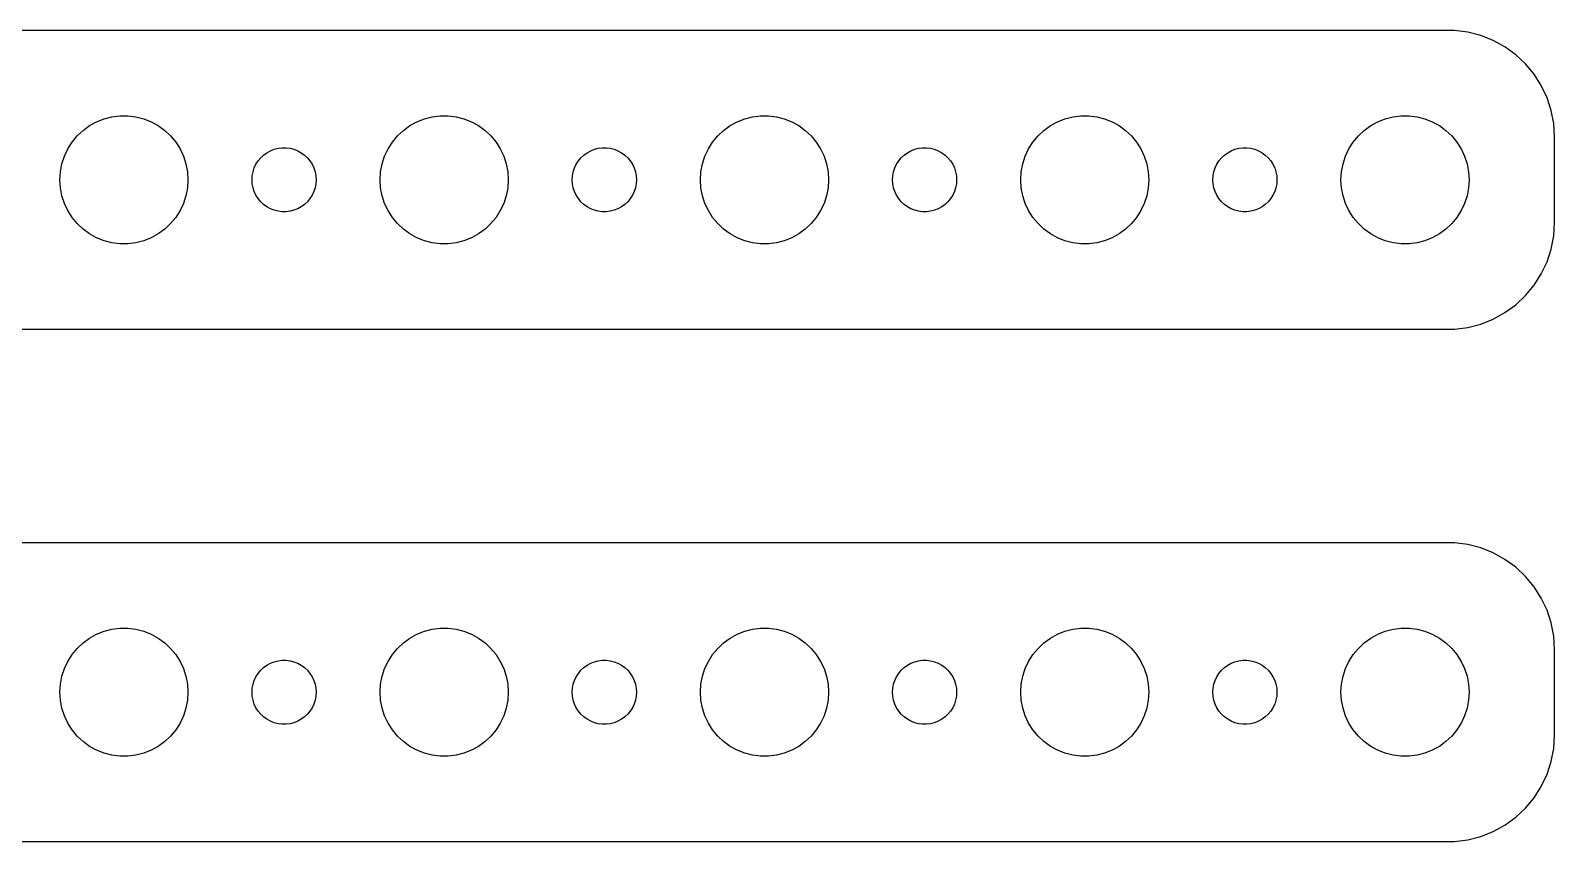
# Model space of a CAD drawing. Header units: metres. Extents: x -134 to 134, y 41 to 79.
# Drawn here: x 63.1 to 134.5, y 41 to 79 of the extents above; entities that cross this region are included whole.
import ezdxf

# ---------------------------------------------------------------- set-up
doc = ezdxf.new("R2010")
doc.units = ezdxf.units.M

msp = doc.modelspace()

# ---------------------------------------------------------------- linework, layer by layer
for p, q in [((129.814, 78.9901), (-129.814, 78.9901)), ((130.437, 78.9114), (129.814, 78.9901)), ((131.045, 78.7553), (130.437, 78.9114)), ((131.629, 78.5241), (131.045, 78.7553)), ((132.179, 78.2216), (131.629, 78.5241)), ((132.687, 77.8526), (132.179, 78.2216)), ((133.145, 77.4227), (132.687, 77.8526)), ((133.545, 76.9389), (133.145, 77.4227)), ((133.882, 76.4088), (133.545, 76.9389)), ((134.149, 75.8406), (133.882, 76.4088)), ((134.343, 75.2434), (134.149, 75.8406)), ((66.573, 74.8532), (66.9379, 74.9469)), ((66.9379, 74.9469), (67.3116, 74.9941)), ((67.3116, 74.9941), (67.6884, 74.9941)), ((67.6884, 74.9941), (68.0621, 74.9469)), ((68.0621, 74.9469), (68.427, 74.8532)), ((81.573, 74.8532), (81.9379, 74.9469)), ((81.9379, 74.9469), (82.3116, 74.9941)), ((82.3116, 74.9941), (82.6884, 74.9941)), ((82.6884, 74.9941), (83.0621, 74.9469)), ((83.0621, 74.9469), (83.427, 74.8532)), ((96.573, 74.8532), (96.9379, 74.9469)), ((96.9379, 74.9469), (97.3116, 74.9941)), ((97.3116, 74.9941), (97.6884, 74.9941)), ((97.6884, 74.9941), (98.0621, 74.9469)), ((98.0621, 74.9469), (98.427, 74.8532)), ((111.573, 74.8532), (111.938, 74.9469)), ((111.938, 74.9469), (112.312, 74.9941)), ((112.312, 74.9941), (112.688, 74.9941)), ((112.688, 74.9941), (113.062, 74.9469)), ((113.062, 74.9469), (113.427, 74.8532)), ((126.573, 74.8532), (126.938, 74.9469)), ((126.938, 74.9469), (127.312, 74.9941)), ((127.312, 74.9941), (127.688, 74.9941)), ((127.688, 74.9941), (128.062, 74.9469)), ((128.062, 74.9469), (128.427, 74.8532)), ((134.461, 74.6267), (134.343, 75.2434)), ((65.3131, 74.0536), (65.5877, 74.3115)), ((65.5877, 74.3115), (65.8925, 74.533)), ((65.8925, 74.533), (66.2227, 74.7145)), ((66.2227, 74.7145), (66.573, 74.8532)), ((68.427, 74.8532), (68.7773, 74.7145)), ((68.7773, 74.7145), (69.1075, 74.533)), ((69.1075, 74.533), (69.4123, 74.3115)), ((69.4123, 74.3115), (69.6869, 74.0536)), ((80.3131, 74.0536), (80.5877, 74.3115)), ((80.5877, 74.3115), (80.8925, 74.533)), ((80.8925, 74.533), (81.2227, 74.7145)), ((81.2227, 74.7145), (81.573, 74.8532)), ((83.427, 74.8532), (83.7773, 74.7145)), ((83.7773, 74.7145), (84.1075, 74.533)), ((84.1075, 74.533), (84.4123, 74.3115)), ((84.4123, 74.3115), (84.6869, 74.0536)), ((95.3131, 74.0536), (95.5877, 74.3115)), ((95.5877, 74.3115), (95.8925, 74.533)), ((95.8925, 74.533), (96.2227, 74.7145)), ((96.2227, 74.7145), (96.573, 74.8532)), ((98.427, 74.8532), (98.7773, 74.7145)), ((98.7773, 74.7145), (99.1075, 74.533)), ((99.1075, 74.533), (99.4123, 74.3115)), ((99.4123, 74.3115), (99.6869, 74.0536)), ((110.313, 74.0536), (110.588, 74.3115)), ((110.588, 74.3115), (110.893, 74.533)), ((110.893, 74.533), (111.223, 74.7145)), ((111.223, 74.7145), (111.573, 74.8532)), ((113.427, 74.8532), (113.777, 74.7145)), ((113.777, 74.7145), (114.107, 74.533)), ((114.107, 74.533), (114.412, 74.3115)), ((114.412, 74.3115), (114.687, 74.0536)), ((125.313, 74.0536), (125.588, 74.3115)), ((125.588, 74.3115), (125.893, 74.533)), ((125.893, 74.533), (126.223, 74.7145)), ((126.223, 74.7145), (126.573, 74.8532)), ((128.427, 74.8532), (128.777, 74.7145)), ((128.777, 74.7145), (129.107, 74.533)), ((129.107, 74.533), (129.412, 74.3115)), ((129.412, 74.3115), (129.687, 74.0536)), ((134.5, 74), (134.461, 74.6267)), ((64.8711, 73.4453), (65.073, 73.7634)), ((65.073, 73.7634), (65.3131, 74.0536)), ((69.6869, 74.0536), (69.927, 73.7634)), ((69.927, 73.7634), (70.1289, 73.4453)), ((79.8711, 73.4453), (80.073, 73.7634)), ((80.073, 73.7634), (80.3131, 74.0536)), ((84.6869, 74.0536), (84.927, 73.7634)), ((84.927, 73.7634), (85.1289, 73.4453)), ((94.8711, 73.4453), (95.073, 73.7634)), ((95.073, 73.7634), (95.3131, 74.0536)), ((99.6869, 74.0536), (99.927, 73.7634)), ((99.927, 73.7634), (100.129, 73.4453)), ((109.871, 73.4453), (110.073, 73.7634)), ((110.073, 73.7634), (110.313, 74.0536)), ((114.687, 74.0536), (114.927, 73.7634)), ((114.927, 73.7634), (115.129, 73.4453)), ((124.871, 73.4453), (125.073, 73.7634)), ((125.073, 73.7634), (125.313, 74.0536)), ((129.687, 74.0536), (129.927, 73.7634)), ((129.927, 73.7634), (130.129, 73.4453)), ((134.5, 70), (134.5, 74)), ((64.5943, 72.7461), (64.7107, 73.1044)), ((64.7107, 73.1044), (64.8711, 73.4453)), ((70.1289, 73.4453), (70.2893, 73.1044)), ((70.2893, 73.1044), (70.4057, 72.7461)), ((73.6855, 72.7226), (73.7865, 72.8817)), ((73.7865, 72.8817), (73.9065, 73.0268)), ((73.9065, 73.0268), (74.0439, 73.1558)), ((74.0439, 73.1558), (74.1963, 73.2665)), ((74.1963, 73.2665), (74.3613, 73.3572)), ((74.3613, 73.3572), (74.5365, 73.4266)), ((74.5365, 73.4266), (74.7189, 73.4734)), ((74.7189, 73.4734), (74.9058, 73.497)), ((74.9058, 73.497), (75.0942, 73.497)), ((75.0942, 73.497), (75.2811, 73.4734)), ((75.2811, 73.4734), (75.4635, 73.4266)), ((75.4635, 73.4266), (75.6387, 73.3572)), ((75.6387, 73.3572), (75.8037, 73.2665)), ((75.8037, 73.2665), (75.9561, 73.1558)), ((75.9561, 73.1558), (76.0934, 73.0268)), ((76.0934, 73.0268), (76.2135, 72.8817)), ((76.2135, 72.8817), (76.3145, 72.7226)), ((79.5943, 72.7461), (79.7107, 73.1044)), ((79.7107, 73.1044), (79.8711, 73.4453)), ((85.1289, 73.4453), (85.2893, 73.1044)), ((85.2893, 73.1044), (85.4057, 72.7461)), ((88.6855, 72.7226), (88.7865, 72.8817)), ((88.7865, 72.8817), (88.9065, 73.0268)), ((88.9065, 73.0268), (89.0439, 73.1558)), ((89.0439, 73.1558), (89.1963, 73.2665)), ((89.1963, 73.2665), (89.3613, 73.3572)), ((89.3613, 73.3572), (89.5365, 73.4266)), ((89.5365, 73.4266), (89.7189, 73.4734)), ((89.7189, 73.4734), (89.9058, 73.497)), ((89.9058, 73.497), (90.0942, 73.497)), ((90.0942, 73.497), (90.2811, 73.4734)), ((90.2811, 73.4734), (90.4635, 73.4266)), ((90.4635, 73.4266), (90.6387, 73.3572)), ((90.6387, 73.3572), (90.8037, 73.2665)), ((90.8037, 73.2665), (90.9561, 73.1558)), ((90.9561, 73.1558), (91.0934, 73.0268)), ((91.0934, 73.0268), (91.2135, 72.8817)), ((91.2135, 72.8817), (91.3145, 72.7226)), ((94.5943, 72.7461), (94.7107, 73.1044)), ((94.7107, 73.1044), (94.8711, 73.4453)), ((100.129, 73.4453), (100.289, 73.1044)), ((100.289, 73.1044), (100.406, 72.7461)), ((103.686, 72.7226), (103.786, 72.8817)), ((103.786, 72.8817), (103.907, 73.0268)), ((103.907, 73.0268), (104.044, 73.1558)), ((104.044, 73.1558), (104.196, 73.2665)), ((104.196, 73.2665), (104.361, 73.3572)), ((104.361, 73.3572), (104.536, 73.4266)), ((104.536, 73.4266), (104.719, 73.4734)), ((104.719, 73.4734), (104.906, 73.497)), ((104.906, 73.497), (105.094, 73.497)), ((105.094, 73.497), (105.281, 73.4734)), ((105.281, 73.4734), (105.464, 73.4266)), ((105.464, 73.4266), (105.639, 73.3572)), ((105.639, 73.3572), (105.804, 73.2665)), ((105.804, 73.2665), (105.956, 73.1558)), ((105.956, 73.1558), (106.093, 73.0268)), ((106.093, 73.0268), (106.214, 72.8817)), ((106.214, 72.8817), (106.314, 72.7226)), ((109.594, 72.7461), (109.711, 73.1044)), ((109.711, 73.1044), (109.871, 73.4453)), ((115.129, 73.4453), (115.289, 73.1044)), ((115.289, 73.1044), (115.406, 72.7461)), ((118.686, 72.7226), (118.786, 72.8817)), ((118.786, 72.8817), (118.907, 73.0268)), ((118.907, 73.0268), (119.044, 73.1558)), ((119.044, 73.1558), (119.196, 73.2665)), ((119.196, 73.2665), (119.361, 73.3572)), ((119.361, 73.3572), (119.536, 73.4266)), ((119.536, 73.4266), (119.719, 73.4734)), ((119.719, 73.4734), (119.906, 73.497)), ((119.906, 73.497), (120.094, 73.497)), ((120.094, 73.497), (120.281, 73.4734)), ((120.281, 73.4734), (120.464, 73.4266)), ((120.464, 73.4266), (120.639, 73.3572)), ((120.639, 73.3572), (120.804, 73.2665)), ((120.804, 73.2665), (120.956, 73.1558)), ((120.956, 73.1558), (121.093, 73.0268)), ((121.093, 73.0268), (121.214, 72.8817)), ((121.214, 72.8817), (121.314, 72.7226)), ((124.594, 72.7461), (124.711, 73.1044)), ((124.711, 73.1044), (124.871, 73.4453)), ((130.129, 73.4453), (130.289, 73.1044)), ((130.289, 73.1044), (130.406, 72.7461)), ((64.5, 72), (64.5237, 72.376)), ((64.5237, 72.376), (64.5943, 72.7461)), ((70.4057, 72.7461), (70.4763, 72.376)), ((70.4763, 72.376), (70.5, 72)), ((73.5, 72), (73.5118, 72.188)), ((73.5118, 72.188), (73.5471, 72.373)), ((73.5471, 72.373), (73.6053, 72.5522)), ((73.6053, 72.5522), (73.6855, 72.7226)), ((76.3145, 72.7226), (76.3947, 72.5522)), ((76.3947, 72.5522), (76.4529, 72.373)), ((76.4529, 72.373), (76.4882, 72.188)), ((76.4882, 72.188), (76.5, 72)), ((79.5, 72), (79.5237, 72.376)), ((79.5237, 72.376), (79.5943, 72.7461)), ((85.4057, 72.7461), (85.4763, 72.376)), ((85.4763, 72.376), (85.5, 72)), ((88.5, 72), (88.5118, 72.188)), ((88.5118, 72.188), (88.5471, 72.373)), ((88.5471, 72.373), (88.6053, 72.5522)), ((88.6053, 72.5522), (88.6855, 72.7226)), ((91.3145, 72.7226), (91.3947, 72.5522)), ((91.3947, 72.5522), (91.4529, 72.373)), ((91.4529, 72.373), (91.4882, 72.188)), ((91.4882, 72.188), (91.5, 72)), ((94.5, 72), (94.5237, 72.376)), ((94.5237, 72.376), (94.5943, 72.7461)), ((100.406, 72.7461), (100.476, 72.376)), ((100.476, 72.376), (100.5, 72)), ((103.5, 72), (103.512, 72.188)), ((103.512, 72.188), (103.547, 72.373)), ((103.547, 72.373), (103.605, 72.5522)), ((103.605, 72.5522), (103.686, 72.7226)), ((106.314, 72.7226), (106.395, 72.5522)), ((106.395, 72.5522), (106.453, 72.373)), ((106.453, 72.373), (106.488, 72.188)), ((106.488, 72.188), (106.5, 72)), ((109.5, 72), (109.524, 72.376)), ((109.524, 72.376), (109.594, 72.7461)), ((115.406, 72.7461), (115.476, 72.376)), ((115.476, 72.376), (115.5, 72)), ((118.5, 72), (118.512, 72.188)), ((118.512, 72.188), (118.547, 72.373)), ((118.547, 72.373), (118.605, 72.5522)), ((118.605, 72.5522), (118.686, 72.7226)), ((121.314, 72.7226), (121.395, 72.5522)), ((121.395, 72.5522), (121.453, 72.373)), ((121.453, 72.373), (121.488, 72.188)), ((121.488, 72.188), (121.5, 72)), ((124.5, 72), (124.524, 72.376)), ((124.524, 72.376), (124.594, 72.7461)), ((130.406, 72.7461), (130.476, 72.376)), ((130.476, 72.376), (130.5, 72)), ((64.5237, 71.624), (64.5, 72)), ((64.5943, 71.2539), (64.5237, 71.624)), ((70.4763, 71.624), (70.4057, 71.2539)), ((70.5, 72), (70.4763, 71.624)), ((73.5118, 71.812), (73.5, 72)), ((73.5471, 71.627), (73.5118, 71.812)), ((73.6053, 71.4478), (73.5471, 71.627)), ((73.6855, 71.2774), (73.6053, 71.4478)), ((76.3947, 71.4478), (76.3145, 71.2774)), ((76.4529, 71.627), (76.3947, 71.4478)), ((76.4882, 71.812), (76.4529, 71.627)), ((76.5, 72), (76.4882, 71.812)), ((79.5237, 71.624), (79.5, 72)), ((79.5943, 71.2539), (79.5237, 71.624)), ((85.4763, 71.624), (85.4057, 71.2539)), ((85.5, 72), (85.4763, 71.624)), ((88.5118, 71.812), (88.5, 72)), ((88.5471, 71.627), (88.5118, 71.812)), ((88.6053, 71.4478), (88.5471, 71.627)), ((88.6855, 71.2774), (88.6053, 71.4478)), ((91.3947, 71.4478), (91.3145, 71.2774)), ((91.4529, 71.627), (91.3947, 71.4478)), ((91.4882, 71.812), (91.4529, 71.627)), ((91.5, 72), (91.4882, 71.812)), ((94.5237, 71.624), (94.5, 72)), ((94.5943, 71.2539), (94.5237, 71.624)), ((100.476, 71.624), (100.406, 71.2539)), ((100.5, 72), (100.476, 71.624)), ((103.512, 71.812), (103.5, 72)), ((103.547, 71.627), (103.512, 71.812)), ((103.605, 71.4478), (103.547, 71.627)), ((103.686, 71.2774), (103.605, 71.4478)), ((106.395, 71.4478), (106.314, 71.2774)), ((106.453, 71.627), (106.395, 71.4478)), ((106.488, 71.812), (106.453, 71.627)), ((106.5, 72), (106.488, 71.812)), ((109.524, 71.624), (109.5, 72)), ((109.594, 71.2539), (109.524, 71.624)), ((115.476, 71.624), (115.406, 71.2539)), ((115.5, 72), (115.476, 71.624)), ((118.512, 71.812), (118.5, 72)), ((118.547, 71.627), (118.512, 71.812)), ((118.605, 71.4478), (118.547, 71.627)), ((118.686, 71.2774), (118.605, 71.4478)), ((121.395, 71.4478), (121.314, 71.2774)), ((121.453, 71.627), (121.395, 71.4478)), ((121.488, 71.812), (121.453, 71.627)), ((121.5, 72), (121.488, 71.812)), ((124.524, 71.624), (124.5, 72)), ((124.594, 71.2539), (124.524, 71.624)), ((130.476, 71.624), (130.406, 71.2539)), ((130.5, 72), (130.476, 71.624)), ((64.7107, 70.8956), (64.5943, 71.2539)), ((64.8711, 70.5547), (64.7107, 70.8956)), ((70.2893, 70.8956), (70.1289, 70.5547)), ((70.4057, 71.2539), (70.2893, 70.8956)), ((73.7865, 71.1183), (73.6855, 71.2774)), ((73.9065, 70.9732), (73.7865, 71.1183)), ((74.0439, 70.8442), (73.9065, 70.9732)), ((74.1963, 70.7335), (74.0439, 70.8442)), ((74.3613, 70.6428), (74.1963, 70.7335)), ((75.8037, 70.7335), (75.6387, 70.6428)), ((75.9561, 70.8442), (75.8037, 70.7335)), ((76.0934, 70.9732), (75.9561, 70.8442)), ((76.2135, 71.1183), (76.0934, 70.9732)), ((76.3145, 71.2774), (76.2135, 71.1183)), ((79.7107, 70.8956), (79.5943, 71.2539)), ((79.8711, 70.5547), (79.7107, 70.8956)), ((85.2893, 70.8956), (85.1289, 70.5547)), ((85.4057, 71.2539), (85.2893, 70.8956)), ((88.7865, 71.1183), (88.6855, 71.2774)), ((88.9065, 70.9732), (88.7865, 71.1183)), ((89.0439, 70.8442), (88.9065, 70.9732)), ((89.1963, 70.7335), (89.0439, 70.8442)), ((89.3613, 70.6428), (89.1963, 70.7335)), ((90.8037, 70.7335), (90.6387, 70.6428)), ((90.9561, 70.8442), (90.8037, 70.7335)), ((91.0934, 70.9732), (90.9561, 70.8442)), ((91.2135, 71.1183), (91.0934, 70.9732)), ((91.3145, 71.2774), (91.2135, 71.1183)), ((94.7107, 70.8956), (94.5943, 71.2539)), ((94.8711, 70.5547), (94.7107, 70.8956)), ((100.289, 70.8956), (100.129, 70.5547)), ((100.406, 71.2539), (100.289, 70.8956)), ((103.786, 71.1183), (103.686, 71.2774)), ((103.907, 70.9732), (103.786, 71.1183)), ((104.044, 70.8442), (103.907, 70.9732)), ((104.196, 70.7335), (104.044, 70.8442)), ((104.361, 70.6428), (104.196, 70.7335)), ((105.804, 70.7335), (105.639, 70.6428)), ((105.956, 70.8442), (105.804, 70.7335)), ((106.093, 70.9732), (105.956, 70.8442)), ((106.214, 71.1183), (106.093, 70.9732)), ((106.314, 71.2774), (106.214, 71.1183)), ((109.711, 70.8956), (109.594, 71.2539)), ((109.871, 70.5547), (109.711, 70.8956)), ((115.289, 70.8956), (115.129, 70.5547)), ((115.406, 71.2539), (115.289, 70.8956)), ((118.786, 71.1183), (118.686, 71.2774)), ((118.907, 70.9732), (118.786, 71.1183)), ((119.044, 70.8442), (118.907, 70.9732)), ((119.196, 70.7335), (119.044, 70.8442)), ((119.361, 70.6428), (119.196, 70.7335)), ((120.804, 70.7335), (120.639, 70.6428)), ((120.956, 70.8442), (120.804, 70.7335)), ((121.093, 70.9732), (120.956, 70.8442)), ((121.214, 71.1183), (121.093, 70.9732)), ((121.314, 71.2774), (121.214, 71.1183)), ((124.711, 70.8956), (124.594, 71.2539)), ((124.871, 70.5547), (124.711, 70.8956)), ((130.289, 70.8956), (130.129, 70.5547)), ((130.406, 71.2539), (130.289, 70.8956)), ((65.073, 70.2366), (64.8711, 70.5547)), ((65.3131, 69.9464), (65.073, 70.2366)), ((69.927, 70.2366), (69.6869, 69.9464)), ((70.1289, 70.5547), (69.927, 70.2366)), ((74.5365, 70.5734), (74.3613, 70.6428)), ((74.7189, 70.5266), (74.5365, 70.5734)), ((74.9058, 70.503), (74.7189, 70.5266)), ((75.0942, 70.503), (74.9058, 70.503)), ((75.2811, 70.5266), (75.0942, 70.503)), ((75.4635, 70.5734), (75.2811, 70.5266)), ((75.6387, 70.6428), (75.4635, 70.5734)), ((80.073, 70.2366), (79.8711, 70.5547)), ((80.3131, 69.9464), (80.073, 70.2366)), ((84.927, 70.2366), (84.6869, 69.9464)), ((85.1289, 70.5547), (84.927, 70.2366)), ((89.5365, 70.5734), (89.3613, 70.6428)), ((89.7189, 70.5266), (89.5365, 70.5734)), ((89.9058, 70.503), (89.7189, 70.5266)), ((90.0942, 70.503), (89.9058, 70.503)), ((90.2811, 70.5266), (90.0942, 70.503)), ((90.4635, 70.5734), (90.2811, 70.5266)), ((90.6387, 70.6428), (90.4635, 70.5734)), ((95.073, 70.2366), (94.8711, 70.5547)), ((95.3131, 69.9464), (95.073, 70.2366)), ((99.927, 70.2366), (99.6869, 69.9464)), ((100.129, 70.5547), (99.927, 70.2366)), ((104.536, 70.5734), (104.361, 70.6428)), ((104.719, 70.5266), (104.536, 70.5734)), ((104.906, 70.503), (104.719, 70.5266)), ((105.094, 70.503), (104.906, 70.503)), ((105.281, 70.5266), (105.094, 70.503)), ((105.464, 70.5734), (105.281, 70.5266)), ((105.639, 70.6428), (105.464, 70.5734)), ((110.073, 70.2366), (109.871, 70.5547)), ((110.313, 69.9464), (110.073, 70.2366)), ((114.927, 70.2366), (114.687, 69.9464)), ((115.129, 70.5547), (114.927, 70.2366)), ((119.536, 70.5734), (119.361, 70.6428)), ((119.719, 70.5266), (119.536, 70.5734)), ((119.906, 70.503), (119.719, 70.5266)), ((120.094, 70.503), (119.906, 70.503)), ((120.281, 70.5266), (120.094, 70.503)), ((120.464, 70.5734), (120.281, 70.5266)), ((120.639, 70.6428), (120.464, 70.5734)), ((125.073, 70.2366), (124.871, 70.5547)), ((125.313, 69.9464), (125.073, 70.2366)), ((129.927, 70.2366), (129.687, 69.9464)), ((130.129, 70.5547), (129.927, 70.2366)), ((134.461, 69.3733), (134.5, 70)), ((65.5877, 69.6885), (65.3131, 69.9464)), ((65.8925, 69.467), (65.5877, 69.6885)), ((66.2227, 69.2855), (65.8925, 69.467)), ((66.573, 69.1468), (66.2227, 69.2855)), ((68.7773, 69.2855), (68.427, 69.1468)), ((69.1075, 69.467), (68.7773, 69.2855)), ((69.4123, 69.6885), (69.1075, 69.467)), ((69.6869, 69.9464), (69.4123, 69.6885)), ((80.5877, 69.6885), (80.3131, 69.9464)), ((80.8925, 69.467), (80.5877, 69.6885)), ((81.2227, 69.2855), (80.8925, 69.467)), ((81.573, 69.1468), (81.2227, 69.2855)), ((83.7773, 69.2855), (83.427, 69.1468)), ((84.1075, 69.467), (83.7773, 69.2855)), ((84.4123, 69.6885), (84.1075, 69.467)), ((84.6869, 69.9464), (84.4123, 69.6885)), ((95.5877, 69.6885), (95.3131, 69.9464)), ((95.8925, 69.467), (95.5877, 69.6885)), ((96.2227, 69.2855), (95.8925, 69.467)), ((96.573, 69.1468), (96.2227, 69.2855)), ((98.7773, 69.2855), (98.427, 69.1468)), ((99.1075, 69.467), (98.7773, 69.2855)), ((99.4123, 69.6885), (99.1075, 69.467)), ((99.6869, 69.9464), (99.4123, 69.6885)), ((110.588, 69.6885), (110.313, 69.9464)), ((110.893, 69.467), (110.588, 69.6885)), ((111.223, 69.2855), (110.893, 69.467)), ((111.573, 69.1468), (111.223, 69.2855)), ((113.777, 69.2855), (113.427, 69.1468)), ((114.107, 69.467), (113.777, 69.2855)), ((114.412, 69.6885), (114.107, 69.467)), ((114.687, 69.9464), (114.412, 69.6885)), ((125.588, 69.6885), (125.313, 69.9464)), ((125.893, 69.467), (125.588, 69.6885)), ((126.223, 69.2855), (125.893, 69.467)), ((126.573, 69.1468), (126.223, 69.2855)), ((128.777, 69.2855), (128.427, 69.1468)), ((129.107, 69.467), (128.777, 69.2855)), ((129.412, 69.6885), (129.107, 69.467)), ((129.687, 69.9464), (129.412, 69.6885)), ((134.343, 68.7566), (134.461, 69.3733)), ((66.9379, 69.0531), (66.573, 69.1468)), ((67.3116, 69.0059), (66.9379, 69.0531)), ((67.6884, 69.0059), (67.3116, 69.0059)), ((68.0621, 69.0531), (67.6884, 69.0059)), ((68.427, 69.1468), (68.0621, 69.0531)), ((81.9379, 69.0531), (81.573, 69.1468)), ((82.3116, 69.0059), (81.9379, 69.0531)), ((82.6884, 69.0059), (82.3116, 69.0059)), ((83.0621, 69.0531), (82.6884, 69.0059)), ((83.427, 69.1468), (83.0621, 69.0531)), ((96.9379, 69.0531), (96.573, 69.1468)), ((97.3116, 69.0059), (96.9379, 69.0531)), ((97.6884, 69.0059), (97.3116, 69.0059)), ((98.0621, 69.0531), (97.6884, 69.0059)), ((98.427, 69.1468), (98.0621, 69.0531)), ((111.938, 69.0531), (111.573, 69.1468)), ((112.312, 69.0059), (111.938, 69.0531)), ((112.688, 69.0059), (112.312, 69.0059)), ((113.062, 69.0531), (112.688, 69.0059)), ((113.427, 69.1468), (113.062, 69.0531)), ((126.938, 69.0531), (126.573, 69.1468)), ((127.312, 69.0059), (126.938, 69.0531)), ((127.688, 69.0059), (127.312, 69.0059)), ((128.062, 69.0531), (127.688, 69.0059)), ((128.427, 69.1468), (128.062, 69.0531)), ((134.149, 68.1594), (134.343, 68.7566)), ((133.882, 67.5912), (134.149, 68.1594)), ((133.545, 67.0611), (133.882, 67.5912)), ((132.687, 66.1474), (133.145, 66.5773)), ((133.145, 66.5773), (133.545, 67.0611)), ((131.629, 65.4759), (132.179, 65.7784)), ((132.179, 65.7784), (132.687, 66.1474)), ((-129.814, 65.0099), (129.814, 65.0099)), ((129.814, 65.0099), (130.437, 65.0886)), ((130.437, 65.0886), (131.045, 65.2447)), ((131.045, 65.2447), (131.629, 65.4759)), ((129.814, 54.9901), (-129.814, 54.9901)), ((130.437, 54.9114), (129.814, 54.9901)), ((131.045, 54.7553), (130.437, 54.9114)), ((131.629, 54.5241), (131.045, 54.7553)), ((132.179, 54.2216), (131.629, 54.5241)), ((132.687, 53.8526), (132.179, 54.2216)), ((133.145, 53.4227), (132.687, 53.8526)), ((133.545, 52.9389), (133.145, 53.4227)), ((133.882, 52.4088), (133.545, 52.9389)), ((134.149, 51.8406), (133.882, 52.4088)), ((134.343, 51.2434), (134.149, 51.8406)), ((65.8925, 50.533), (66.2227, 50.7145)), ((66.2227, 50.7145), (66.573, 50.8532)), ((66.573, 50.8532), (66.9379, 50.9469)), ((66.9379, 50.9469), (67.3116, 50.9941)), ((67.3116, 50.9941), (67.6884, 50.9941)), ((67.6884, 50.9941), (68.0621, 50.9469)), ((68.0621, 50.9469), (68.427, 50.8532)), ((68.427, 50.8532), (68.7773, 50.7145)), ((68.7773, 50.7145), (69.1075, 50.533)), ((80.8925, 50.533), (81.2227, 50.7145)), ((81.2227, 50.7145), (81.573, 50.8532)), ((81.573, 50.8532), (81.9379, 50.9469)), ((81.9379, 50.9469), (82.3116, 50.9941)), ((82.3116, 50.9941), (82.6884, 50.9941)), ((82.6884, 50.9941), (83.0621, 50.9469)), ((83.0621, 50.9469), (83.427, 50.8532)), ((83.427, 50.8532), (83.7773, 50.7145)), ((83.7773, 50.7145), (84.1075, 50.533)), ((95.8925, 50.533), (96.2227, 50.7145)), ((96.2227, 50.7145), (96.573, 50.8532)), ((96.573, 50.8532), (96.9379, 50.9469)), ((96.9379, 50.9469), (97.3116, 50.9941)), ((97.3116, 50.9941), (97.6884, 50.9941)), ((97.6884, 50.9941), (98.0621, 50.9469)), ((98.0621, 50.9469), (98.427, 50.8532)), ((98.427, 50.8532), (98.7773, 50.7145)), ((98.7773, 50.7145), (99.1075, 50.533)), ((110.893, 50.533), (111.223, 50.7145)), ((111.223, 50.7145), (111.573, 50.8532)), ((111.573, 50.8532), (111.938, 50.9469)), ((111.938, 50.9469), (112.312, 50.9941)), ((112.312, 50.9941), (112.688, 50.9941)), ((112.688, 50.9941), (113.062, 50.9469)), ((113.062, 50.9469), (113.427, 50.8532)), ((113.427, 50.8532), (113.777, 50.7145)), ((113.777, 50.7145), (114.107, 50.533)), ((125.893, 50.533), (126.223, 50.7145)), ((126.223, 50.7145), (126.573, 50.8532)), ((126.573, 50.8532), (126.938, 50.9469)), ((126.938, 50.9469), (127.312, 50.9941)), ((127.312, 50.9941), (127.688, 50.9941)), ((127.688, 50.9941), (128.062, 50.9469)), ((128.062, 50.9469), (128.427, 50.8532)), ((128.427, 50.8532), (128.777, 50.7145)), ((128.777, 50.7145), (129.107, 50.533)), ((134.461, 50.6267), (134.343, 51.2434)), ((65.073, 49.7634), (65.3131, 50.0536)), ((65.3131, 50.0536), (65.5877, 50.3115)), ((65.5877, 50.3115), (65.8925, 50.533)), ((69.1075, 50.533), (69.4123, 50.3115)), ((69.4123, 50.3115), (69.6869, 50.0536)), ((69.6869, 50.0536), (69.927, 49.7634)), ((80.073, 49.7634), (80.3131, 50.0536)), ((80.3131, 50.0536), (80.5877, 50.3115)), ((80.5877, 50.3115), (80.8925, 50.533)), ((84.1075, 50.533), (84.4123, 50.3115)), ((84.4123, 50.3115), (84.6869, 50.0536)), ((84.6869, 50.0536), (84.927, 49.7634)), ((95.073, 49.7634), (95.3131, 50.0536)), ((95.3131, 50.0536), (95.5877, 50.3115)), ((95.5877, 50.3115), (95.8925, 50.533)), ((99.1075, 50.533), (99.4123, 50.3115)), ((99.4123, 50.3115), (99.6869, 50.0536)), ((99.6869, 50.0536), (99.927, 49.7634)), ((110.073, 49.7634), (110.313, 50.0536)), ((110.313, 50.0536), (110.588, 50.3115)), ((110.588, 50.3115), (110.893, 50.533)), ((114.107, 50.533), (114.412, 50.3115)), ((114.412, 50.3115), (114.687, 50.0536)), ((114.687, 50.0536), (114.927, 49.7634)), ((125.073, 49.7634), (125.313, 50.0536)), ((125.313, 50.0536), (125.588, 50.3115)), ((125.588, 50.3115), (125.893, 50.533)), ((129.107, 50.533), (129.412, 50.3115)), ((129.412, 50.3115), (129.687, 50.0536)), ((129.687, 50.0536), (129.927, 49.7634)), ((134.5, 50), (134.461, 50.6267)), ((134.5, 46), (134.5, 50)), ((64.7107, 49.1044), (64.8711, 49.4453)), ((64.8711, 49.4453), (65.073, 49.7634)), ((69.927, 49.7634), (70.1289, 49.4453)), ((70.1289, 49.4453), (70.2893, 49.1044)), ((74.0439, 49.1558), (74.1963, 49.2665)), ((74.1963, 49.2665), (74.3613, 49.3572)), ((74.3613, 49.3572), (74.5365, 49.4266)), ((74.5365, 49.4266), (74.7189, 49.4734)), ((74.7189, 49.4734), (74.9058, 49.497)), ((74.9058, 49.497), (75.0942, 49.497)), ((75.0942, 49.497), (75.2811, 49.4734)), ((75.2811, 49.4734), (75.4635, 49.4266)), ((75.4635, 49.4266), (75.6387, 49.3572)), ((75.6387, 49.3572), (75.8037, 49.2665)), ((75.8037, 49.2665), (75.9561, 49.1558)), ((79.7107, 49.1044), (79.8711, 49.4453)), ((79.8711, 49.4453), (80.073, 49.7634)), ((84.927, 49.7634), (85.1289, 49.4453)), ((85.1289, 49.4453), (85.2893, 49.1044)), ((89.0439, 49.1558), (89.1963, 49.2665)), ((89.1963, 49.2665), (89.3613, 49.3572)), ((89.3613, 49.3572), (89.5365, 49.4266)), ((89.5365, 49.4266), (89.7189, 49.4734)), ((89.7189, 49.4734), (89.9058, 49.497)), ((89.9058, 49.497), (90.0942, 49.497)), ((90.0942, 49.497), (90.2811, 49.4734)), ((90.2811, 49.4734), (90.4635, 49.4266)), ((90.4635, 49.4266), (90.6387, 49.3572)), ((90.6387, 49.3572), (90.8037, 49.2665)), ((90.8037, 49.2665), (90.9561, 49.1558)), ((94.7107, 49.1044), (94.8711, 49.4453)), ((94.8711, 49.4453), (95.073, 49.7634)), ((99.927, 49.7634), (100.129, 49.4453)), ((100.129, 49.4453), (100.289, 49.1044)), ((104.044, 49.1558), (104.196, 49.2665)), ((104.196, 49.2665), (104.361, 49.3572)), ((104.361, 49.3572), (104.536, 49.4266)), ((104.536, 49.4266), (104.719, 49.4734)), ((104.719, 49.4734), (104.906, 49.497)), ((104.906, 49.497), (105.094, 49.497)), ((105.094, 49.497), (105.281, 49.4734)), ((105.281, 49.4734), (105.464, 49.4266)), ((105.464, 49.4266), (105.639, 49.3572)), ((105.639, 49.3572), (105.804, 49.2665)), ((105.804, 49.2665), (105.956, 49.1558)), ((109.711, 49.1044), (109.871, 49.4453)), ((109.871, 49.4453), (110.073, 49.7634)), ((114.927, 49.7634), (115.129, 49.4453)), ((115.129, 49.4453), (115.289, 49.1044)), ((119.044, 49.1558), (119.196, 49.2665)), ((119.196, 49.2665), (119.361, 49.3572)), ((119.361, 49.3572), (119.536, 49.4266)), ((119.536, 49.4266), (119.719, 49.4734)), ((119.719, 49.4734), (119.906, 49.497)), ((119.906, 49.497), (120.094, 49.497)), ((120.094, 49.497), (120.281, 49.4734)), ((120.281, 49.4734), (120.464, 49.4266)), ((120.464, 49.4266), (120.639, 49.3572)), ((120.639, 49.3572), (120.804, 49.2665)), ((120.804, 49.2665), (120.956, 49.1558)), ((124.711, 49.1044), (124.871, 49.4453)), ((124.871, 49.4453), (125.073, 49.7634)), ((129.927, 49.7634), (130.129, 49.4453)), ((130.129, 49.4453), (130.289, 49.1044)), ((64.5237, 48.376), (64.5943, 48.7461)), ((64.5943, 48.7461), (64.7107, 49.1044)), ((70.2893, 49.1044), (70.4057, 48.7461)), ((70.4057, 48.7461), (70.4763, 48.376)), ((73.5471, 48.373), (73.6053, 48.5522)), ((73.6053, 48.5522), (73.6855, 48.7226)), ((73.6855, 48.7226), (73.7865, 48.8817)), ((73.7865, 48.8817), (73.9065, 49.0268)), ((73.9065, 49.0268), (74.0439, 49.1558)), ((75.9561, 49.1558), (76.0934, 49.0268)), ((76.0934, 49.0268), (76.2135, 48.8817)), ((76.2135, 48.8817), (76.3145, 48.7226)), ((76.3145, 48.7226), (76.3947, 48.5522)), ((76.3947, 48.5522), (76.4529, 48.373)), ((79.5237, 48.376), (79.5943, 48.7461)), ((79.5943, 48.7461), (79.7107, 49.1044)), ((85.2893, 49.1044), (85.4057, 48.7461)), ((85.4057, 48.7461), (85.4763, 48.376)), ((88.5471, 48.373), (88.6053, 48.5522)), ((88.6053, 48.5522), (88.6855, 48.7226)), ((88.6855, 48.7226), (88.7865, 48.8817)), ((88.7865, 48.8817), (88.9065, 49.0268)), ((88.9065, 49.0268), (89.0439, 49.1558)), ((90.9561, 49.1558), (91.0934, 49.0268)), ((91.0934, 49.0268), (91.2135, 48.8817)), ((91.2135, 48.8817), (91.3145, 48.7226)), ((91.3145, 48.7226), (91.3947, 48.5522)), ((91.3947, 48.5522), (91.4529, 48.373)), ((94.5237, 48.376), (94.5943, 48.7461)), ((94.5943, 48.7461), (94.7107, 49.1044)), ((100.289, 49.1044), (100.406, 48.7461)), ((100.406, 48.7461), (100.476, 48.376)), ((103.547, 48.373), (103.605, 48.5522)), ((103.605, 48.5522), (103.686, 48.7226)), ((103.686, 48.7226), (103.786, 48.8817)), ((103.786, 48.8817), (103.907, 49.0268)), ((103.907, 49.0268), (104.044, 49.1558)), ((105.956, 49.1558), (106.093, 49.0268)), ((106.093, 49.0268), (106.214, 48.8817)), ((106.214, 48.8817), (106.314, 48.7226)), ((106.314, 48.7226), (106.395, 48.5522)), ((106.395, 48.5522), (106.453, 48.373)), ((109.524, 48.376), (109.594, 48.7461)), ((109.594, 48.7461), (109.711, 49.1044)), ((115.289, 49.1044), (115.406, 48.7461)), ((115.406, 48.7461), (115.476, 48.376)), ((118.547, 48.373), (118.605, 48.5522)), ((118.605, 48.5522), (118.686, 48.7226)), ((118.686, 48.7226), (118.786, 48.8817)), ((118.786, 48.8817), (118.907, 49.0268)), ((118.907, 49.0268), (119.044, 49.1558)), ((120.956, 49.1558), (121.093, 49.0268)), ((121.093, 49.0268), (121.214, 48.8817)), ((121.214, 48.8817), (121.314, 48.7226)), ((121.314, 48.7226), (121.395, 48.5522)), ((121.395, 48.5522), (121.453, 48.373)), ((124.524, 48.376), (124.594, 48.7461)), ((124.594, 48.7461), (124.711, 49.1044)), ((130.289, 49.1044), (130.406, 48.7461)), ((130.406, 48.7461), (130.476, 48.376)), ((64.5, 48), (64.5237, 48.376)), ((64.5237, 47.624), (64.5, 48)), ((70.4763, 48.376), (70.5, 48)), ((70.5, 48), (70.4763, 47.624)), ((73.5, 48), (73.5118, 48.188)), ((73.5118, 47.812), (73.5, 48)), ((73.5118, 48.188), (73.5471, 48.373)), ((76.4529, 48.373), (76.4882, 48.188)), ((76.4882, 48.188), (76.5, 48)), ((76.5, 48), (76.4882, 47.812)), ((79.5, 48), (79.5237, 48.376)), ((79.5237, 47.624), (79.5, 48)), ((85.4763, 48.376), (85.5, 48)), ((85.5, 48), (85.4763, 47.624)), ((88.5, 48), (88.5118, 48.188)), ((88.5118, 47.812), (88.5, 48)), ((88.5118, 48.188), (88.5471, 48.373)), ((91.4529, 48.373), (91.4882, 48.188)), ((91.4882, 48.188), (91.5, 48)), ((91.5, 48), (91.4882, 47.812)), ((94.5, 48), (94.5237, 48.376)), ((94.5237, 47.624), (94.5, 48)), ((100.476, 48.376), (100.5, 48)), ((100.5, 48), (100.476, 47.624)), ((103.5, 48), (103.512, 48.188)), ((103.512, 47.812), (103.5, 48)), ((103.512, 48.188), (103.547, 48.373)), ((106.453, 48.373), (106.488, 48.188)), ((106.488, 48.188), (106.5, 48)), ((106.5, 48), (106.488, 47.812)), ((109.5, 48), (109.524, 48.376)), ((109.524, 47.624), (109.5, 48)), ((115.476, 48.376), (115.5, 48)), ((115.5, 48), (115.476, 47.624)), ((118.5, 48), (118.512, 48.188)), ((118.512, 47.812), (118.5, 48)), ((118.512, 48.188), (118.547, 48.373)), ((121.453, 48.373), (121.488, 48.188)), ((121.488, 48.188), (121.5, 48)), ((121.5, 48), (121.488, 47.812)), ((124.5, 48), (124.524, 48.376)), ((124.524, 47.624), (124.5, 48)), ((130.476, 48.376), (130.5, 48)), ((130.5, 48), (130.476, 47.624)), ((64.5943, 47.2539), (64.5237, 47.624)), ((64.7107, 46.8956), (64.5943, 47.2539)), ((70.4057, 47.2539), (70.2893, 46.8956)), ((70.4763, 47.624), (70.4057, 47.2539)), ((73.5471, 47.627), (73.5118, 47.812)), ((73.6053, 47.4478), (73.5471, 47.627)), ((73.6855, 47.2774), (73.6053, 47.4478)), ((73.7865, 47.1183), (73.6855, 47.2774)), ((73.9065, 46.9732), (73.7865, 47.1183)), ((76.2135, 47.1183), (76.0934, 46.9732)), ((76.3145, 47.2774), (76.2135, 47.1183)), ((76.3947, 47.4478), (76.3145, 47.2774)), ((76.4529, 47.627), (76.3947, 47.4478)), ((76.4882, 47.812), (76.4529, 47.627)), ((79.5943, 47.2539), (79.5237, 47.624)), ((79.7107, 46.8956), (79.5943, 47.2539)), ((85.4057, 47.2539), (85.2893, 46.8956)), ((85.4763, 47.624), (85.4057, 47.2539)), ((88.5471, 47.627), (88.5118, 47.812)), ((88.6053, 47.4478), (88.5471, 47.627)), ((88.6855, 47.2774), (88.6053, 47.4478)), ((88.7865, 47.1183), (88.6855, 47.2774)), ((88.9065, 46.9732), (88.7865, 47.1183)), ((91.2135, 47.1183), (91.0934, 46.9732)), ((91.3145, 47.2774), (91.2135, 47.1183)), ((91.3947, 47.4478), (91.3145, 47.2774)), ((91.4529, 47.627), (91.3947, 47.4478)), ((91.4882, 47.812), (91.4529, 47.627)), ((94.5943, 47.2539), (94.5237, 47.624)), ((94.7107, 46.8956), (94.5943, 47.2539)), ((100.406, 47.2539), (100.289, 46.8956)), ((100.476, 47.624), (100.406, 47.2539)), ((103.547, 47.627), (103.512, 47.812)), ((103.605, 47.4478), (103.547, 47.627)), ((103.686, 47.2774), (103.605, 47.4478)), ((103.786, 47.1183), (103.686, 47.2774)), ((103.907, 46.9732), (103.786, 47.1183)), ((106.214, 47.1183), (106.093, 46.9732)), ((106.314, 47.2774), (106.214, 47.1183)), ((106.395, 47.4478), (106.314, 47.2774)), ((106.453, 47.627), (106.395, 47.4478)), ((106.488, 47.812), (106.453, 47.627)), ((109.594, 47.2539), (109.524, 47.624)), ((109.711, 46.8956), (109.594, 47.2539)), ((115.406, 47.2539), (115.289, 46.8956)), ((115.476, 47.624), (115.406, 47.2539)), ((118.547, 47.627), (118.512, 47.812)), ((118.605, 47.4478), (118.547, 47.627)), ((118.686, 47.2774), (118.605, 47.4478)), ((118.786, 47.1183), (118.686, 47.2774)), ((118.907, 46.9732), (118.786, 47.1183)), ((121.214, 47.1183), (121.093, 46.9732)), ((121.314, 47.2774), (121.214, 47.1183)), ((121.395, 47.4478), (121.314, 47.2774)), ((121.453, 47.627), (121.395, 47.4478)), ((121.488, 47.812), (121.453, 47.627)), ((124.594, 47.2539), (124.524, 47.624)), ((124.711, 46.8956), (124.594, 47.2539)), ((130.406, 47.2539), (130.289, 46.8956)), ((130.476, 47.624), (130.406, 47.2539)), ((64.8711, 46.5547), (64.7107, 46.8956)), ((65.073, 46.2366), (64.8711, 46.5547)), ((70.1289, 46.5547), (69.927, 46.2366)), ((70.2893, 46.8956), (70.1289, 46.5547)), ((74.0439, 46.8442), (73.9065, 46.9732)), ((74.1963, 46.7335), (74.0439, 46.8442)), ((74.3613, 46.6428), (74.1963, 46.7335)), ((74.5365, 46.5734), (74.3613, 46.6428)), ((74.7189, 46.5266), (74.5365, 46.5734)), ((74.9058, 46.503), (74.7189, 46.5266)), ((75.0942, 46.503), (74.9058, 46.503)), ((75.2811, 46.5266), (75.0942, 46.503)), ((75.4635, 46.5734), (75.2811, 46.5266)), ((75.6387, 46.6428), (75.4635, 46.5734)), ((75.8037, 46.7335), (75.6387, 46.6428)), ((75.9561, 46.8442), (75.8037, 46.7335)), ((76.0934, 46.9732), (75.9561, 46.8442)), ((79.8711, 46.5547), (79.7107, 46.8956)), ((80.073, 46.2366), (79.8711, 46.5547)), ((85.1289, 46.5547), (84.927, 46.2366)), ((85.2893, 46.8956), (85.1289, 46.5547)), ((89.0439, 46.8442), (88.9065, 46.9732)), ((89.1963, 46.7335), (89.0439, 46.8442)), ((89.3613, 46.6428), (89.1963, 46.7335)), ((89.5365, 46.5734), (89.3613, 46.6428)), ((89.7189, 46.5266), (89.5365, 46.5734)), ((89.9058, 46.503), (89.7189, 46.5266)), ((90.0942, 46.503), (89.9058, 46.503)), ((90.2811, 46.5266), (90.0942, 46.503)), ((90.4635, 46.5734), (90.2811, 46.5266)), ((90.6387, 46.6428), (90.4635, 46.5734)), ((90.8037, 46.7335), (90.6387, 46.6428)), ((90.9561, 46.8442), (90.8037, 46.7335)), ((91.0934, 46.9732), (90.9561, 46.8442)), ((94.8711, 46.5547), (94.7107, 46.8956)), ((95.073, 46.2366), (94.8711, 46.5547)), ((100.129, 46.5547), (99.927, 46.2366)), ((100.289, 46.8956), (100.129, 46.5547)), ((104.044, 46.8442), (103.907, 46.9732)), ((104.196, 46.7335), (104.044, 46.8442)), ((104.361, 46.6428), (104.196, 46.7335)), ((104.536, 46.5734), (104.361, 46.6428)), ((104.719, 46.5266), (104.536, 46.5734)), ((104.906, 46.503), (104.719, 46.5266)), ((105.094, 46.503), (104.906, 46.503)), ((105.281, 46.5266), (105.094, 46.503)), ((105.464, 46.5734), (105.281, 46.5266)), ((105.639, 46.6428), (105.464, 46.5734)), ((105.804, 46.7335), (105.639, 46.6428)), ((105.956, 46.8442), (105.804, 46.7335)), ((106.093, 46.9732), (105.956, 46.8442)), ((109.871, 46.5547), (109.711, 46.8956)), ((110.073, 46.2366), (109.871, 46.5547)), ((115.129, 46.5547), (114.927, 46.2366)), ((115.289, 46.8956), (115.129, 46.5547)), ((119.044, 46.8442), (118.907, 46.9732)), ((119.196, 46.7335), (119.044, 46.8442)), ((119.361, 46.6428), (119.196, 46.7335)), ((119.536, 46.5734), (119.361, 46.6428)), ((119.719, 46.5266), (119.536, 46.5734)), ((119.906, 46.503), (119.719, 46.5266)), ((120.094, 46.503), (119.906, 46.503)), ((120.281, 46.5266), (120.094, 46.503)), ((120.464, 46.5734), (120.281, 46.5266)), ((120.639, 46.6428), (120.464, 46.5734)), ((120.804, 46.7335), (120.639, 46.6428)), ((120.956, 46.8442), (120.804, 46.7335)), ((121.093, 46.9732), (120.956, 46.8442)), ((124.871, 46.5547), (124.711, 46.8956)), ((125.073, 46.2366), (124.871, 46.5547)), ((130.129, 46.5547), (129.927, 46.2366)), ((130.289, 46.8956), (130.129, 46.5547)), ((65.3131, 45.9464), (65.073, 46.2366)), ((65.5877, 45.6885), (65.3131, 45.9464)), ((65.8925, 45.467), (65.5877, 45.6885)), ((69.4123, 45.6885), (69.1075, 45.467)), ((69.6869, 45.9464), (69.4123, 45.6885)), ((69.927, 46.2366), (69.6869, 45.9464)), ((80.3131, 45.9464), (80.073, 46.2366)), ((80.5877, 45.6885), (80.3131, 45.9464)), ((80.8925, 45.467), (80.5877, 45.6885)), ((84.4123, 45.6885), (84.1075, 45.467)), ((84.6869, 45.9464), (84.4123, 45.6885)), ((84.927, 46.2366), (84.6869, 45.9464)), ((95.3131, 45.9464), (95.073, 46.2366)), ((95.5877, 45.6885), (95.3131, 45.9464)), ((95.8925, 45.467), (95.5877, 45.6885)), ((99.4123, 45.6885), (99.1075, 45.467)), ((99.6869, 45.9464), (99.4123, 45.6885)), ((99.927, 46.2366), (99.6869, 45.9464)), ((110.313, 45.9464), (110.073, 46.2366)), ((110.588, 45.6885), (110.313, 45.9464)), ((110.893, 45.467), (110.588, 45.6885)), ((114.412, 45.6885), (114.107, 45.467)), ((114.687, 45.9464), (114.412, 45.6885)), ((114.927, 46.2366), (114.687, 45.9464)), ((125.313, 45.9464), (125.073, 46.2366)), ((125.588, 45.6885), (125.313, 45.9464)), ((125.893, 45.467), (125.588, 45.6885)), ((129.412, 45.6885), (129.107, 45.467)), ((129.687, 45.9464), (129.412, 45.6885)), ((129.927, 46.2366), (129.687, 45.9464)), ((134.461, 45.3733), (134.5, 46)), ((66.2227, 45.2855), (65.8925, 45.467)), ((66.573, 45.1468), (66.2227, 45.2855)), ((66.9379, 45.0531), (66.573, 45.1468)), ((67.3116, 45.0059), (66.9379, 45.0531)), ((67.6884, 45.0059), (67.3116, 45.0059)), ((68.0621, 45.0531), (67.6884, 45.0059)), ((68.427, 45.1468), (68.0621, 45.0531)), ((68.7773, 45.2855), (68.427, 45.1468)), ((69.1075, 45.467), (68.7773, 45.2855)), ((81.2227, 45.2855), (80.8925, 45.467)), ((81.573, 45.1468), (81.2227, 45.2855)), ((81.9379, 45.0531), (81.573, 45.1468)), ((82.3116, 45.0059), (81.9379, 45.0531)), ((82.6884, 45.0059), (82.3116, 45.0059)), ((83.0621, 45.0531), (82.6884, 45.0059)), ((83.427, 45.1468), (83.0621, 45.0531)), ((83.7773, 45.2855), (83.427, 45.1468)), ((84.1075, 45.467), (83.7773, 45.2855)), ((96.2227, 45.2855), (95.8925, 45.467)), ((96.573, 45.1468), (96.2227, 45.2855)), ((96.9379, 45.0531), (96.573, 45.1468)), ((97.3116, 45.0059), (96.9379, 45.0531)), ((97.6884, 45.0059), (97.3116, 45.0059)), ((98.0621, 45.0531), (97.6884, 45.0059)), ((98.427, 45.1468), (98.0621, 45.0531)), ((98.7773, 45.2855), (98.427, 45.1468)), ((99.1075, 45.467), (98.7773, 45.2855)), ((111.223, 45.2855), (110.893, 45.467)), ((111.573, 45.1468), (111.223, 45.2855)), ((111.938, 45.0531), (111.573, 45.1468)), ((112.312, 45.0059), (111.938, 45.0531)), ((112.688, 45.0059), (112.312, 45.0059)), ((113.062, 45.0531), (112.688, 45.0059)), ((113.427, 45.1468), (113.062, 45.0531)), ((113.777, 45.2855), (113.427, 45.1468)), ((114.107, 45.467), (113.777, 45.2855)), ((126.223, 45.2855), (125.893, 45.467)), ((126.573, 45.1468), (126.223, 45.2855)), ((126.938, 45.0531), (126.573, 45.1468)), ((127.312, 45.0059), (126.938, 45.0531)), ((127.688, 45.0059), (127.312, 45.0059)), ((128.062, 45.0531), (127.688, 45.0059)), ((128.427, 45.1468), (128.062, 45.0531)), ((128.777, 45.2855), (128.427, 45.1468)), ((129.107, 45.467), (128.777, 45.2855)), ((134.343, 44.7566), (134.461, 45.3733)), ((134.149, 44.1594), (134.343, 44.7566)), ((133.545, 43.0611), (133.882, 43.5912)), ((133.882, 43.5912), (134.149, 44.1594)), ((133.145, 42.5773), (133.545, 43.0611)), ((132.179, 41.7784), (132.687, 42.1474)), ((132.687, 42.1474), (133.145, 42.5773)), ((131.045, 41.2447), (131.629, 41.4759)), ((131.629, 41.4759), (132.179, 41.7784)), ((-129.814, 41.0099), (129.814, 41.0099)), ((129.814, 41.0099), (130.437, 41.0886)), ((130.437, 41.0886), (131.045, 41.2447))]:
    msp.add_line(p, q)

doc.saveas('drawing.dxf')
